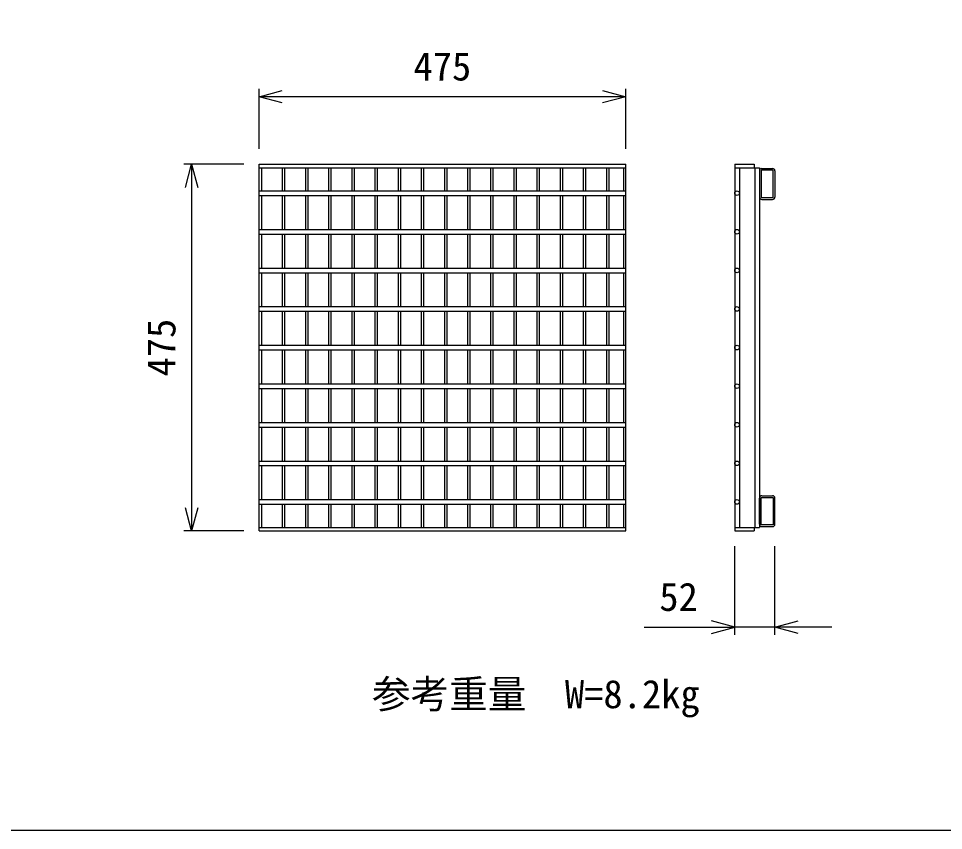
# Model space of a CAD drawing. Units: millimetres, scale not verified. Extents: x -10500 to 10500, y -7425 to 7425.
# Drawn here: x -7051 to -5852, y -5552 to -4500 of the extents above; entities that cross this region are included whole.
import ezdxf
from ezdxf.enums import TextEntityAlignment as Align

# ---------------------------------------------------------------- set-up
doc = ezdxf.new("R2010")
doc.units = ezdxf.units.MM
doc.header["$LTSCALE"] = 25
for name, color, linetype, lineweight in [('0-1_DIM', 7, 'Continuous', 25), ('0-3_HATCH', 6, 'Continuous', 25), ('0-7_TXT', 7, 'Continuous', 25)]:
    doc.layers.add(name, color=color, linetype=linetype, lineweight=lineweight)
doc.styles.add('ＭＳ ゴシック', font='')
doc.styles.get('ＭＳ ゴシック').set_extended_font_data('MS Gothic')

msp = doc.modelspace()

# ---------------------------------------------------------------- linework, layer by layer
at = {"layer": '0-1_DIM'}
for p, q in [((-6739.36, -4669.24), (-6739.36, -4591.74)), ((-6264.36, -4601.74), (-6739.36, -4601.74)), ((-6264.36, -4669.24), (-6264.36, -4591.74)), ((-6759.36, -4689.24), (-6836.86, -4689.24)), ((-6826.86, -4689.24), (-6826.86, -5164.24)), ((-6759.36, -5164.24), (-6836.86, -5164.24)), ((-6123.04, -5298.96), (-6123.04, -5184.24)), ((-6071.04, -5298.96), (-6071.04, -5184.24)), ((-6240.3, -5288.96), (-6123.04, -5288.96)), ((-6071.04, -5288.96), (-6123.04, -5288.96)), ((-5997.08, -5288.96), (-6071.04, -5288.96))]:
    msp.add_line(p, q, dxfattribs=at)
for points in [[(-6709.36, -4609.78), (-6739.36, -4601.74), (-6709.36, -4593.7)], [(-6294.36, -4593.7), (-6264.36, -4601.74), (-6294.36, -4609.78)], [(-6834.9, -4719.24), (-6826.86, -4689.24), (-6818.82, -4719.24)], [(-6818.82, -5134.24), (-6826.86, -5164.24), (-6834.9, -5134.24)], [(-6153.04, -5297), (-6123.04, -5288.96), (-6153.04, -5280.92)], [(-6041.04, -5297), (-6071.04, -5288.96), (-6041.04, -5280.92)]]:
    msp.add_lwpolyline(points, dxfattribs=at)
at = {"layer": '0-3_HATCH'}
for p, q in [((-6739.36, -4689.24), (-6264.36, -4689.24)), ((-6739.36, -5164.24), (-6739.36, -4689.24)), ((-6739.36, -4693.74), (-6264.36, -4693.74)), ((-6736.36, -4693.74), (-6736.36, -4723.74)), ((-6709.36, -4693.74), (-6709.36, -4723.74)), ((-6706.36, -4693.74), (-6706.36, -4723.74)), ((-6679.36, -4693.74), (-6679.36, -4723.74)), ((-6676.36, -4693.74), (-6676.36, -4723.74)), ((-6649.36, -4693.74), (-6649.36, -4723.74)), ((-6646.36, -4693.74), (-6646.36, -4723.74)), ((-6619.36, -4693.74), (-6619.36, -4723.74)), ((-6616.36, -4693.74), (-6616.36, -4723.74)), ((-6589.36, -4693.74), (-6589.36, -4723.74)), ((-6586.36, -4693.74), (-6586.36, -4723.74)), ((-6559.36, -4693.74), (-6559.36, -4723.74)), ((-6556.36, -4693.74), (-6556.36, -4723.74)), ((-6529.36, -4693.74), (-6529.36, -4723.74)), ((-6526.36, -4693.74), (-6526.36, -4723.74)), ((-6499.36, -4693.74), (-6499.36, -4723.74)), ((-6496.36, -4693.74), (-6496.36, -4723.74)), ((-6469.36, -4693.74), (-6469.36, -4723.74)), ((-6466.36, -4693.74), (-6466.36, -4723.74)), ((-6439.36, -4693.74), (-6439.36, -4723.74)), ((-6436.36, -4693.74), (-6436.36, -4723.74)), ((-6409.36, -4693.74), (-6409.36, -4723.74)), ((-6406.36, -4693.74), (-6406.36, -4723.74)), ((-6379.36, -4693.74), (-6379.36, -4723.74)), ((-6376.36, -4693.74), (-6376.36, -4723.74)), ((-6349.36, -4693.74), (-6349.36, -4723.74)), ((-6346.36, -4693.74), (-6346.36, -4723.74)), ((-6319.36, -4693.74), (-6319.36, -4723.74)), ((-6316.36, -4693.74), (-6316.36, -4723.74)), ((-6289.36, -4693.74), (-6289.36, -4723.74)), ((-6286.36, -4693.74), (-6286.36, -4723.74)), ((-6267.36, -4693.74), (-6267.36, -4723.74)), ((-6264.36, -5164.24), (-6264.36, -4689.24)), ((-6123.04, -4689.24), (-6123.04, -5164.24)), ((-6123.04, -4689.24), (-6098.04, -4689.24)), ((-6123.04, -4693.74), (-6091.04, -4693.74)), ((-6117.04, -4693.74), (-6117.04, -5159.74)), ((-6098.04, -4689.24), (-6098.04, -4693.74)), ((-6097.04, -4693.74), (-6097.04, -5159.74)), ((-6091.04, -4693.74), (-6091.04, -5159.74)), ((-6091.04, -4697.74), (-6091.04, -4731.74)), ((-6088.04, -4694.74), (-6074.04, -4694.74)), ((-6071.04, -4697.74), (-6071.04, -4731.74)), ((-6739.36, -4723.74), (-6264.36, -4723.74)), ((-6739.36, -4729.74), (-6264.36, -4729.74)), ((-6736.36, -4729.74), (-6736.36, -4773.74)), ((-6709.36, -4729.74), (-6709.36, -4773.74)), ((-6706.36, -4729.74), (-6706.36, -4773.74)), ((-6679.36, -4729.74), (-6679.36, -4773.74)), ((-6676.36, -4729.74), (-6676.36, -4773.74)), ((-6649.36, -4729.74), (-6649.36, -4773.74)), ((-6646.36, -4729.74), (-6646.36, -4773.74)), ((-6619.36, -4729.74), (-6619.36, -4773.74)), ((-6616.36, -4729.74), (-6616.36, -4773.74)), ((-6589.36, -4729.74), (-6589.36, -4773.74)), ((-6586.36, -4729.74), (-6586.36, -4773.74)), ((-6559.36, -4729.74), (-6559.36, -4773.74)), ((-6556.36, -4729.74), (-6556.36, -4773.74)), ((-6529.36, -4729.74), (-6529.36, -4773.74)), ((-6526.36, -4729.74), (-6526.36, -4773.74)), ((-6499.36, -4729.74), (-6499.36, -4773.74)), ((-6496.36, -4729.74), (-6496.36, -4773.74)), ((-6469.36, -4729.74), (-6469.36, -4773.74)), ((-6466.36, -4729.74), (-6466.36, -4773.74)), ((-6439.36, -4729.74), (-6439.36, -4773.74)), ((-6436.36, -4729.74), (-6436.36, -4773.74)), ((-6409.36, -4729.74), (-6409.36, -4773.74)), ((-6406.36, -4729.74), (-6406.36, -4773.74)), ((-6379.36, -4729.74), (-6379.36, -4773.74)), ((-6376.36, -4729.74), (-6376.36, -4773.74)), ((-6349.36, -4729.74), (-6349.36, -4773.74)), ((-6346.36, -4729.74), (-6346.36, -4773.74)), ((-6319.36, -4729.74), (-6319.36, -4773.74)), ((-6316.36, -4729.74), (-6316.36, -4773.74)), ((-6289.36, -4729.74), (-6289.36, -4773.74)), ((-6286.36, -4729.74), (-6286.36, -4773.74)), ((-6267.36, -4729.74), (-6267.36, -4773.74)), ((-6088.04, -4734.74), (-6074.04, -4734.74)), ((-6739.36, -4773.74), (-6264.36, -4773.74)), ((-6739.36, -4779.74), (-6264.36, -4779.74)), ((-6736.36, -4779.74), (-6736.36, -4823.74)), ((-6709.36, -4779.74), (-6709.36, -4823.74)), ((-6706.36, -4779.74), (-6706.36, -4823.74)), ((-6679.36, -4779.74), (-6679.36, -4823.74)), ((-6676.36, -4779.74), (-6676.36, -4823.74)), ((-6649.36, -4779.74), (-6649.36, -4823.74)), ((-6646.36, -4779.74), (-6646.36, -4823.74)), ((-6619.36, -4779.74), (-6619.36, -4823.74)), ((-6616.36, -4779.74), (-6616.36, -4823.74)), ((-6589.36, -4779.74), (-6589.36, -4823.74)), ((-6586.36, -4779.74), (-6586.36, -4823.74)), ((-6559.36, -4779.74), (-6559.36, -4823.74)), ((-6556.36, -4779.74), (-6556.36, -4823.74)), ((-6529.36, -4779.74), (-6529.36, -4823.74)), ((-6526.36, -4779.74), (-6526.36, -4823.74)), ((-6499.36, -4779.74), (-6499.36, -4823.74)), ((-6496.36, -4779.74), (-6496.36, -4823.74)), ((-6469.36, -4779.74), (-6469.36, -4823.74)), ((-6466.36, -4779.74), (-6466.36, -4823.74)), ((-6439.36, -4779.74), (-6439.36, -4823.74)), ((-6436.36, -4779.74), (-6436.36, -4823.74)), ((-6409.36, -4779.74), (-6409.36, -4823.74)), ((-6406.36, -4779.74), (-6406.36, -4823.74)), ((-6379.36, -4779.74), (-6379.36, -4823.74)), ((-6376.36, -4779.74), (-6376.36, -4823.74)), ((-6349.36, -4779.74), (-6349.36, -4823.74)), ((-6346.36, -4779.74), (-6346.36, -4823.74)), ((-6319.36, -4779.74), (-6319.36, -4823.74)), ((-6316.36, -4779.74), (-6316.36, -4823.74)), ((-6289.36, -4779.74), (-6289.36, -4823.74)), ((-6286.36, -4779.74), (-6286.36, -4823.74)), ((-6267.36, -4779.74), (-6267.36, -4823.74)), ((-6739.36, -4823.74), (-6264.36, -4823.74)), ((-6739.36, -4829.74), (-6264.36, -4829.74)), ((-6736.36, -4829.74), (-6736.36, -4873.74)), ((-6709.36, -4829.74), (-6709.36, -4873.74)), ((-6706.36, -4829.74), (-6706.36, -4873.74)), ((-6679.36, -4829.74), (-6679.36, -4873.74)), ((-6676.36, -4829.74), (-6676.36, -4873.74)), ((-6649.36, -4829.74), (-6649.36, -4873.74)), ((-6646.36, -4829.74), (-6646.36, -4873.74)), ((-6619.36, -4829.74), (-6619.36, -4873.74)), ((-6616.36, -4829.74), (-6616.36, -4873.74)), ((-6589.36, -4829.74), (-6589.36, -4873.74)), ((-6586.36, -4829.74), (-6586.36, -4873.74)), ((-6559.36, -4829.74), (-6559.36, -4873.74)), ((-6556.36, -4829.74), (-6556.36, -4873.74)), ((-6529.36, -4829.74), (-6529.36, -4873.74)), ((-6526.36, -4829.74), (-6526.36, -4873.74)), ((-6499.36, -4829.74), (-6499.36, -4873.74)), ((-6496.36, -4829.74), (-6496.36, -4873.74)), ((-6469.36, -4829.74), (-6469.36, -4873.74)), ((-6466.36, -4829.74), (-6466.36, -4873.74)), ((-6439.36, -4829.74), (-6439.36, -4873.74)), ((-6436.36, -4829.74), (-6436.36, -4873.74)), ((-6409.36, -4829.74), (-6409.36, -4873.74)), ((-6406.36, -4829.74), (-6406.36, -4873.74)), ((-6379.36, -4829.74), (-6379.36, -4873.74)), ((-6376.36, -4829.74), (-6376.36, -4873.74)), ((-6349.36, -4829.74), (-6349.36, -4873.74)), ((-6346.36, -4829.74), (-6346.36, -4873.74)), ((-6319.36, -4829.74), (-6319.36, -4873.74)), ((-6316.36, -4829.74), (-6316.36, -4873.74)), ((-6289.36, -4829.74), (-6289.36, -4873.74)), ((-6286.36, -4829.74), (-6286.36, -4873.74)), ((-6267.36, -4829.74), (-6267.36, -4873.74)), ((-6739.36, -4873.74), (-6264.36, -4873.74)), ((-6739.36, -4879.74), (-6264.36, -4879.74)), ((-6736.36, -4879.74), (-6736.36, -4923.74)), ((-6709.36, -4879.74), (-6709.36, -4923.74)), ((-6706.36, -4879.74), (-6706.36, -4923.74)), ((-6679.36, -4879.74), (-6679.36, -4923.74)), ((-6676.36, -4879.74), (-6676.36, -4923.74)), ((-6649.36, -4879.74), (-6649.36, -4923.74)), ((-6646.36, -4879.74), (-6646.36, -4923.74)), ((-6619.36, -4879.74), (-6619.36, -4923.74)), ((-6616.36, -4879.74), (-6616.36, -4923.74)), ((-6589.36, -4879.74), (-6589.36, -4923.74)), ((-6586.36, -4879.74), (-6586.36, -4923.74)), ((-6559.36, -4879.74), (-6559.36, -4923.74)), ((-6556.36, -4879.74), (-6556.36, -4923.74)), ((-6529.36, -4879.74), (-6529.36, -4923.74)), ((-6526.36, -4879.74), (-6526.36, -4923.74)), ((-6499.36, -4879.74), (-6499.36, -4923.74)), ((-6496.36, -4879.74), (-6496.36, -4923.74)), ((-6469.36, -4879.74), (-6469.36, -4923.74)), ((-6466.36, -4879.74), (-6466.36, -4923.74)), ((-6439.36, -4879.74), (-6439.36, -4923.74)), ((-6436.36, -4879.74), (-6436.36, -4923.74)), ((-6409.36, -4879.74), (-6409.36, -4923.74)), ((-6406.36, -4879.74), (-6406.36, -4923.74)), ((-6379.36, -4879.74), (-6379.36, -4923.74)), ((-6376.36, -4879.74), (-6376.36, -4923.74)), ((-6349.36, -4879.74), (-6349.36, -4923.74)), ((-6346.36, -4879.74), (-6346.36, -4923.74)), ((-6319.36, -4879.74), (-6319.36, -4923.74)), ((-6316.36, -4879.74), (-6316.36, -4923.74)), ((-6289.36, -4879.74), (-6289.36, -4923.74)), ((-6286.36, -4879.74), (-6286.36, -4923.74)), ((-6267.36, -4879.74), (-6267.36, -4923.74)), ((-6739.36, -4923.74), (-6264.36, -4923.74)), ((-6739.36, -4929.74), (-6264.36, -4929.74)), ((-6736.36, -4929.74), (-6736.36, -4973.74)), ((-6709.36, -4929.74), (-6709.36, -4973.74)), ((-6706.36, -4929.74), (-6706.36, -4973.74)), ((-6679.36, -4929.74), (-6679.36, -4973.74)), ((-6676.36, -4929.74), (-6676.36, -4973.74)), ((-6649.36, -4929.74), (-6649.36, -4973.74)), ((-6646.36, -4929.74), (-6646.36, -4973.74)), ((-6619.36, -4929.74), (-6619.36, -4973.74)), ((-6616.36, -4929.74), (-6616.36, -4973.74)), ((-6589.36, -4929.74), (-6589.36, -4973.74)), ((-6586.36, -4929.74), (-6586.36, -4973.74)), ((-6559.36, -4929.74), (-6559.36, -4973.74)), ((-6556.36, -4929.74), (-6556.36, -4973.74)), ((-6529.36, -4929.74), (-6529.36, -4973.74)), ((-6526.36, -4929.74), (-6526.36, -4973.74)), ((-6499.36, -4929.74), (-6499.36, -4973.74)), ((-6496.36, -4929.74), (-6496.36, -4973.74)), ((-6469.36, -4929.74), (-6469.36, -4973.74)), ((-6466.36, -4929.74), (-6466.36, -4973.74)), ((-6439.36, -4929.74), (-6439.36, -4973.74)), ((-6436.36, -4929.74), (-6436.36, -4973.74)), ((-6409.36, -4929.74), (-6409.36, -4973.74)), ((-6406.36, -4929.74), (-6406.36, -4973.74)), ((-6379.36, -4929.74), (-6379.36, -4973.74)), ((-6376.36, -4929.74), (-6376.36, -4973.74)), ((-6349.36, -4929.74), (-6349.36, -4973.74)), ((-6346.36, -4929.74), (-6346.36, -4973.74)), ((-6319.36, -4929.74), (-6319.36, -4973.74)), ((-6316.36, -4929.74), (-6316.36, -4973.74)), ((-6289.36, -4929.74), (-6289.36, -4973.74)), ((-6286.36, -4929.74), (-6286.36, -4973.74)), ((-6267.36, -4929.74), (-6267.36, -4973.74)), ((-6739.36, -4973.74), (-6264.36, -4973.74)), ((-6739.36, -4979.74), (-6264.36, -4979.74)), ((-6736.36, -4979.74), (-6736.36, -5023.74)), ((-6709.36, -4979.74), (-6709.36, -5023.74)), ((-6706.36, -4979.74), (-6706.36, -5023.74)), ((-6679.36, -4979.74), (-6679.36, -5023.74)), ((-6676.36, -4979.74), (-6676.36, -5023.74)), ((-6649.36, -4979.74), (-6649.36, -5023.74)), ((-6646.36, -4979.74), (-6646.36, -5023.74)), ((-6619.36, -4979.74), (-6619.36, -5023.74)), ((-6616.36, -4979.74), (-6616.36, -5023.74)), ((-6589.36, -4979.74), (-6589.36, -5023.74)), ((-6586.36, -4979.74), (-6586.36, -5023.74)), ((-6559.36, -4979.74), (-6559.36, -5023.74)), ((-6556.36, -4979.74), (-6556.36, -5023.74)), ((-6529.36, -4979.74), (-6529.36, -5023.74)), ((-6526.36, -4979.74), (-6526.36, -5023.74)), ((-6499.36, -4979.74), (-6499.36, -5023.74)), ((-6496.36, -4979.74), (-6496.36, -5023.74)), ((-6469.36, -4979.74), (-6469.36, -5023.74)), ((-6466.36, -4979.74), (-6466.36, -5023.74)), ((-6439.36, -4979.74), (-6439.36, -5023.74)), ((-6436.36, -4979.74), (-6436.36, -5023.74)), ((-6409.36, -4979.74), (-6409.36, -5023.74)), ((-6406.36, -4979.74), (-6406.36, -5023.74)), ((-6379.36, -4979.74), (-6379.36, -5023.74)), ((-6376.36, -4979.74), (-6376.36, -5023.74)), ((-6349.36, -4979.74), (-6349.36, -5023.74)), ((-6346.36, -4979.74), (-6346.36, -5023.74)), ((-6319.36, -4979.74), (-6319.36, -5023.74)), ((-6316.36, -4979.74), (-6316.36, -5023.74)), ((-6289.36, -4979.74), (-6289.36, -5023.74)), ((-6286.36, -4979.74), (-6286.36, -5023.74)), ((-6267.36, -4979.74), (-6267.36, -5023.74)), ((-6739.36, -5023.74), (-6264.36, -5023.74)), ((-6739.36, -5029.74), (-6264.36, -5029.74)), ((-6736.36, -5029.74), (-6736.36, -5073.74)), ((-6709.36, -5029.74), (-6709.36, -5073.74)), ((-6706.36, -5029.74), (-6706.36, -5073.74)), ((-6679.36, -5029.74), (-6679.36, -5073.74)), ((-6676.36, -5029.74), (-6676.36, -5073.74)), ((-6649.36, -5029.74), (-6649.36, -5073.74)), ((-6646.36, -5029.74), (-6646.36, -5073.74)), ((-6619.36, -5029.74), (-6619.36, -5073.74)), ((-6616.36, -5029.74), (-6616.36, -5073.74)), ((-6589.36, -5029.74), (-6589.36, -5073.74)), ((-6586.36, -5029.74), (-6586.36, -5073.74)), ((-6559.36, -5029.74), (-6559.36, -5073.74)), ((-6556.36, -5029.74), (-6556.36, -5073.74)), ((-6529.36, -5029.74), (-6529.36, -5073.74)), ((-6526.36, -5029.74), (-6526.36, -5073.74)), ((-6499.36, -5029.74), (-6499.36, -5073.74)), ((-6496.36, -5029.74), (-6496.36, -5073.74)), ((-6469.36, -5029.74), (-6469.36, -5073.74)), ((-6466.36, -5029.74), (-6466.36, -5073.74)), ((-6439.36, -5029.74), (-6439.36, -5073.74)), ((-6436.36, -5029.74), (-6436.36, -5073.74)), ((-6409.36, -5029.74), (-6409.36, -5073.74)), ((-6406.36, -5029.74), (-6406.36, -5073.74)), ((-6379.36, -5029.74), (-6379.36, -5073.74)), ((-6376.36, -5029.74), (-6376.36, -5073.74)), ((-6349.36, -5029.74), (-6349.36, -5073.74)), ((-6346.36, -5029.74), (-6346.36, -5073.74)), ((-6319.36, -5029.74), (-6319.36, -5073.74)), ((-6316.36, -5029.74), (-6316.36, -5073.74)), ((-6289.36, -5029.74), (-6289.36, -5073.74)), ((-6286.36, -5029.74), (-6286.36, -5073.74)), ((-6267.36, -5029.74), (-6267.36, -5073.74)), ((-6739.36, -5073.74), (-6264.36, -5073.74)), ((-6739.36, -5079.74), (-6264.36, -5079.74)), ((-6736.36, -5079.74), (-6736.36, -5123.74)), ((-6709.36, -5079.74), (-6709.36, -5123.74)), ((-6706.36, -5079.74), (-6706.36, -5123.74)), ((-6679.36, -5079.74), (-6679.36, -5123.74)), ((-6676.36, -5079.74), (-6676.36, -5123.74)), ((-6649.36, -5079.74), (-6649.36, -5123.74)), ((-6646.36, -5079.74), (-6646.36, -5123.74)), ((-6619.36, -5079.74), (-6619.36, -5123.74)), ((-6616.36, -5079.74), (-6616.36, -5123.74)), ((-6589.36, -5079.74), (-6589.36, -5123.74)), ((-6586.36, -5079.74), (-6586.36, -5123.74)), ((-6559.36, -5079.74), (-6559.36, -5123.74)), ((-6556.36, -5079.74), (-6556.36, -5123.74)), ((-6529.36, -5079.74), (-6529.36, -5123.74)), ((-6526.36, -5079.74), (-6526.36, -5123.74)), ((-6499.36, -5079.74), (-6499.36, -5123.74)), ((-6496.36, -5079.74), (-6496.36, -5123.74)), ((-6469.36, -5079.74), (-6469.36, -5123.74)), ((-6466.36, -5079.74), (-6466.36, -5123.74)), ((-6439.36, -5079.74), (-6439.36, -5123.74)), ((-6436.36, -5079.74), (-6436.36, -5123.74)), ((-6409.36, -5079.74), (-6409.36, -5123.74)), ((-6406.36, -5079.74), (-6406.36, -5123.74)), ((-6379.36, -5079.74), (-6379.36, -5123.74)), ((-6376.36, -5079.74), (-6376.36, -5123.74)), ((-6349.36, -5079.74), (-6349.36, -5123.74)), ((-6346.36, -5079.74), (-6346.36, -5123.74)), ((-6319.36, -5079.74), (-6319.36, -5123.74)), ((-6316.36, -5079.74), (-6316.36, -5123.74)), ((-6289.36, -5079.74), (-6289.36, -5123.74)), ((-6286.36, -5079.74), (-6286.36, -5123.74)), ((-6267.36, -5079.74), (-6267.36, -5123.74)), ((-6739.36, -5123.74), (-6264.36, -5123.74)), ((-6739.36, -5129.74), (-6264.36, -5129.74)), ((-6736.36, -5129.74), (-6736.36, -5159.74)), ((-6709.36, -5129.74), (-6709.36, -5159.74)), ((-6706.36, -5129.74), (-6706.36, -5159.74)), ((-6679.36, -5129.74), (-6679.36, -5159.74)), ((-6676.36, -5129.74), (-6676.36, -5159.74)), ((-6649.36, -5129.74), (-6649.36, -5159.74)), ((-6646.36, -5129.74), (-6646.36, -5159.74)), ((-6619.36, -5129.74), (-6619.36, -5159.74)), ((-6616.36, -5129.74), (-6616.36, -5159.74)), ((-6589.36, -5129.74), (-6589.36, -5159.74)), ((-6586.36, -5129.74), (-6586.36, -5159.74)), ((-6559.36, -5129.74), (-6559.36, -5159.74)), ((-6556.36, -5129.74), (-6556.36, -5159.74)), ((-6529.36, -5129.74), (-6529.36, -5159.74)), ((-6526.36, -5129.74), (-6526.36, -5159.74)), ((-6499.36, -5129.74), (-6499.36, -5159.74)), ((-6496.36, -5129.74), (-6496.36, -5159.74)), ((-6469.36, -5129.74), (-6469.36, -5159.74)), ((-6466.36, -5129.74), (-6466.36, -5159.74)), ((-6439.36, -5129.74), (-6439.36, -5159.74)), ((-6436.36, -5129.74), (-6436.36, -5159.74)), ((-6409.36, -5129.74), (-6409.36, -5159.74)), ((-6406.36, -5129.74), (-6406.36, -5159.74)), ((-6379.36, -5129.74), (-6379.36, -5159.74)), ((-6376.36, -5129.74), (-6376.36, -5159.74)), ((-6349.36, -5129.74), (-6349.36, -5159.74)), ((-6346.36, -5129.74), (-6346.36, -5159.74)), ((-6319.36, -5129.74), (-6319.36, -5159.74)), ((-6316.36, -5129.74), (-6316.36, -5159.74)), ((-6289.36, -5129.74), (-6289.36, -5159.74)), ((-6286.36, -5129.74), (-6286.36, -5159.74)), ((-6267.36, -5129.74), (-6267.36, -5159.74)), ((-6091.04, -5155.74), (-6091.04, -5121.74)), ((-6088.04, -5118.74), (-6074.04, -5118.74)), ((-6071.04, -5155.74), (-6071.04, -5121.74)), ((-6739.36, -5159.74), (-6264.36, -5159.74)), ((-6739.36, -5164.24), (-6264.36, -5164.24)), ((-6123.04, -5159.74), (-6091.04, -5159.74)), ((-6123.04, -5164.24), (-6098.04, -5164.24)), ((-6098.04, -5159.74), (-6098.04, -5164.24)), ((-6088.04, -5158.74), (-6074.04, -5158.74))]:
    msp.add_line(p, q, dxfattribs=at)
for points in [[(-6088.74, -4732.44), (-6073.34, -4732.44), (-6073.34, -4697.04), (-6088.74, -4697.04)], [(-6088.74, -5121.04), (-6073.34, -5121.04), (-6073.34, -5156.44), (-6088.74, -5156.44)]]:
    msp.add_lwpolyline(points, close=True, dxfattribs=at)
for centre in [(-6120.04, -4726.74), (-6120.04, -4776.74), (-6120.04, -4826.74), (-6120.04, -4876.74), (-6120.04, -4926.74), (-6120.04, -4976.74), (-6120.04, -5026.74), (-6120.04, -5076.74), (-6120.04, -5126.74)]:
    msp.add_circle(centre, 3, dxfattribs=at)
for centre, start, end in [((-6088.04, -4697.74), 90, 180), ((-6074.04, -4697.74), 0, 90), ((-6088.04, -4731.74), 180, 270), ((-6074.04, -4731.74), 270, 0), ((-6088.04, -5121.74), 90, 180), ((-6074.04, -5121.74), 0, 90), ((-6088.04, -5155.74), 180, 270), ((-6074.04, -5155.74), 270, 0)]:
    msp.add_arc(centre, 3, start, end, dxfattribs=at)
at = {"layer": '0-7_TXT'}
msp.add_lwpolyline([(-2150, -2152.43), (-2150, -5552.43), (-8250, -5552.43), (-8250, -2152.43)], dxfattribs=at)

# ---------------------------------------------------------------- texts
at = {"layer": '0-1_DIM', "style": 'ＭＳ ゴシック'}
for s, p in [('475', (-6539.36, -4591.74)), ('52', (-6220.79, -5278.96)), ('参考重量\u3000W=8.2kg', (-6593.09, -5404.98))]:
    msp.add_text(s, height=36.66, dxfattribs=at).set_placement(p, align=Align.BOTTOM_LEFT)
msp.add_text('475', height=36.66, rotation=90, dxfattribs=at).set_placement((-6836.86, -4964.24), align=Align.BOTTOM_LEFT)

doc.saveas('drawing.dxf')
